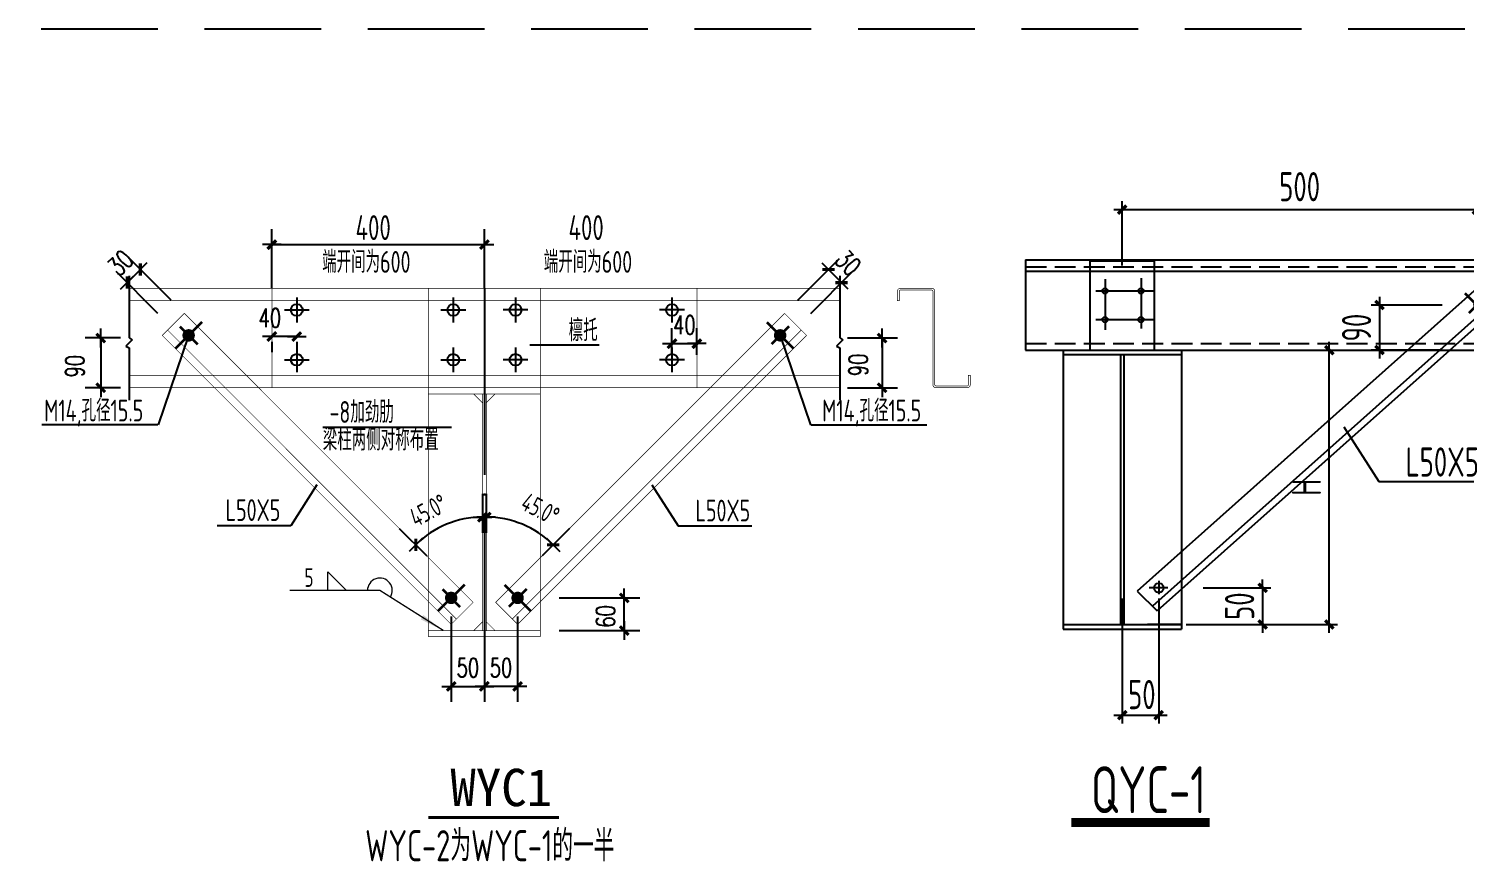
# Model space of a CAD drawing. Header units: millimetres. Extents: x 6950065 to 7140129, y 16284814 to 19754034.
# Drawn here: x 7016011 to 7039092, y 17765689 to 17779064 of the extents above; entities that cross this region are included whole.
import ezdxf
from ezdxf.enums import TextEntityAlignment as Align

# ---------------------------------------------------------------- set-up
doc = ezdxf.new("R2010")
doc.units = ezdxf.units.MM
doc.header["$LTSCALE"] = 1500
doc.header["$MEASUREMENT"] = 0
for name, pattern in [('3', [38, 30, -3, 2, -3]), ('DASH', [0.35, 0.25, -0.1]), ('DOTE', [2.42, 2, -0.2, 0.02, -0.2])]:
    doc.linetypes.add(name, pattern=pattern)
doc.layers.get('Defpoints').update_dxf_attribs({"color": 1})
for name, color, linetype, lineweight in [('10', 7, 'Continuous', 35), ('14', 2, 'Continuous', 35), ('焊缝标注', 9, 'Continuous', 18), ('螺栓孔标注', 9, 'Continuous', 18)]:
    doc.layers.add(name, color=color, linetype=linetype, lineweight=lineweight)
for name, color, linetype in [('18', 2, 'Continuous'), ('35', 253, 'Continuous'), ('AXIS_TEXT', 7, 'Continuous'), ('dim', 7, 'Continuous'), ('DOTE', 250, 'DOTE'), ('HYTK-GK', 7, 'Continuous'), ('PUB_DIM', 161, 'Continuous'), ('PUB_TEXT', 7, 'Continuous'), ('TEXT', 7, 'Continuous'), ('图层1', 8, 'Continuous'), ('综合布线', 6, 'Continuous')]:
    doc.layers.add(name, color=color, linetype=linetype)
doc.styles.add('-宋体', font='', dxfattribs={"width": 0.8})
doc.styles.add('DIM_FONT', font='SIMPLEX', dxfattribs={"width": 0.7, "bigfont": 'GBCBIG'})
doc.styles.add('TSSD_Dimension', font='Tssdeng.shx', dxfattribs={"width": 0.7, "bigfont": 'hztxt.shx'})
doc.styles.add('TSSD_REIN', font='tssdeng.shx', dxfattribs={"width": 0.7, "bigfont": 'tssdchn.shx'})
doc.styles.get('-宋体').set_extended_font_data('SimSun')
doc.dimstyles.new('dimn', dxfattribs={"dimtxt": 300, "dimasz": 1, "dimexe": 250, "dimexo": 300, "dimgap": 150, "dimtad": 1, "dimdec": 0, "dimzin": 0, "dimdsep": 46, "dimtxsty": 'DIM_FONT', "dimblk": '_DIMX', "dimcen": 0, "dimdle": 100, "dimclrt": 7, "dimadec": 1, "dimazin": 0, "dimtfac": 1, "dimtdec": 0, "dimtix": 1, "dimtmove": 2, "dimatfit": 3, "dimldrblk": 'ARCHTICK', "dimfxl": 0, "dimtolj": 1, "dimtzin": 0, "dimarcsym": 0})
doc.dimstyles.new('TSSD_200_200', dxfattribs={"dimtxt": 700, "dimasz": 200, "dimexe": 200, "dimexo": 500, "dimgap": 200, "dimtad": 1, "dimdec": 0, "dimzin": 0, "dimdsep": 46, "dimtxsty": 'TSSD_Dimension', "dimblk": 'ARCHTICK', "dimblk1": 'ARCHTICK', "dimblk2": 'ARCHTICK', "dimcen": 0, "dimdle": 200, "dimclrt": 7, "dimadec": 0, "dimazin": 0, "dimtfac": 1, "dimtdec": 0, "dimtix": 1, "dimtmove": 2, "dimatfit": 3, "dimfxl": 0, "dimtolj": 1, "dimtzin": 0, "dimarcsym": 0})

# ---------------------------------------------------------------- blocks, each defined once
blk = doc.blocks.new('_DIMX')
blk.add_line((-150, 0), (150, 0))
at = {"const_width": 50}
blk.add_lwpolyline([(-70, -70), (70, 70)], dxfattribs=at)
blk = doc.blocks.new('*D925')
at = {"layer": 'Defpoints', "color": 0}
for p in [(7023302, 17771890, 1600), (7021753, 17771249, 1600), (7022909, 17771166), (7023302, 17769700, 1600)]:
    blk.add_point(p, dxfattribs=at)
at = {"layer": 'PUB_DIM', "color": 0, "lineweight": -2}
for p, q in [((7023302, 17771590), (7023302, 17770968)), ((7021965, 17771036), (7022406, 17770596))]:
    blk.add_line(p, q, dxfattribs=at)
blk.add_arc((7023302, 17769700), 1518, 90.0377, 134.9622, dxfattribs=at)
for p, rotation in [((7023302, 17771218), 0.01887091998220607), ((7022229, 17770773), 224.9810914156862)]:
    blk.add_blockref('_DIMX', p, dxfattribs=dict(at, rotation=rotation))
at = {"layer": 'PUB_DIM', "color": 7, "insert": (7022432, 17771327), "char_height": 300, "attachment_point": 5, "rotation": 28.1325, "style": 'TSSD_REIN'}
blk.add_mtext('\\A1;45.0°', dxfattribs=at)
blk = doc.blocks.new('_ArchTick')
at = {"color": 0, "linetype": 'ByBlock', "const_width": 0.4}
blk.add_lwpolyline([(-0.5, -0.5), (0.5, 0.5)], dxfattribs=at)
blk = doc.blocks.new('*D926')
at = {"layer": 'Defpoints', "color": 0}
for p in [(7023362, 17771890, 1600), (7024911, 17771249, 1600), (7023755, 17771166), (7023362, 17769700, 1600)]:
    blk.add_point(p, dxfattribs=at)
at = {"layer": 'PUB_DIM', "color": 0, "lineweight": -2}
for p, q in [((7023362, 17771590), (7023362, 17770968)), ((7024699, 17771036), (7024259, 17770596))]:
    blk.add_line(p, q, dxfattribs=at)
blk.add_arc((7023362, 17769700), 1518, 45.0378, 89.9623, dxfattribs=at)
for p, rotation in [((7023362, 17771218), 179.9811290800665), ((7024436, 17770773), 315.0189085842308)]:
    blk.add_blockref('_DIMX', p, dxfattribs=dict(at, rotation=rotation))
at = {"layer": 'PUB_DIM', "color": 7, "insert": (7024232, 17771349), "char_height": 300, "attachment_point": 5, "rotation": 332.1926, "style": 'TSSD_REIN'}
blk.add_mtext('\\A1;45.0°', dxfattribs=at)
blk = doc.blocks.new('*D928')
at = {"layer": 'Defpoints', "color": 0}
for p in [(7023332, 17775596), (7019918, 17774596, 1600), (7023332, 17774596)]:
    blk.add_point(p, dxfattribs=at)
at = {"layer": 'PUB_DIM', "color": 0, "lineweight": -2}
for p, q in [((7019918, 17774896), (7019918, 17775846)), ((7023332, 17774896), (7023332, 17775846)), ((7019919, 17775596), (7023331, 17775596))]:
    blk.add_line(p, q, dxfattribs=at)
at = {"layer": 'PUB_DIM', "color": 0, "lineweight": -2, "rotation": 180}
blk.add_blockref('_DIMX', (7019918, 17775596), dxfattribs=at)
at = {"layer": 'PUB_DIM', "color": 0, "lineweight": -2}
blk.add_blockref('_DIMX', (7023332, 17775596), dxfattribs=at)
blk = doc.blocks.new('*D929')
at = {"layer": 'Defpoints', "color": 0}
for p in [(7017805, 17775197), (7018510, 17774492), (7018298, 17774280)]:
    blk.add_point(p, dxfattribs=at)
at = {"layer": 'PUB_DIM', "color": 0, "lineweight": -2}
for p, q in [((7017592, 17774985), (7017805, 17775197)), ((7018298, 17774704), (7017628, 17775374)), ((7017805, 17775198), (7017806, 17775199)), ((7018086, 17774492), (7017416, 17775162)), ((7017592, 17774984), (7017591, 17774984))]:
    blk.add_line(p, q, dxfattribs=at)
for p, rotation in [((7017805, 17775197), 225), ((7017592, 17774985), 45)]:
    blk.add_blockref('_DIMX', p, dxfattribs=dict(at, rotation=rotation))
at = {"layer": 'PUB_DIM', "color": 7, "insert": (7017486, 17775303), "char_height": 300, "attachment_point": 5, "rotation": 45, "style": 'DIM_FONT'}
blk.add_mtext('\\A1;30', dxfattribs=at)
blk = doc.blocks.new('*D930')
at = {"layer": 'Defpoints', "color": 0}
for p in [(7017785, 17774096), (7017168, 17773296), (7017785, 17773296)]:
    blk.add_point(p, dxfattribs=at)
at = {"layer": 'PUB_DIM', "color": 0, "lineweight": -2}
for p, q in [((7017485, 17774096), (7016918, 17774096)), ((7017168, 17774095), (7017168, 17773297)), ((7017485, 17773296), (7016918, 17773296))]:
    blk.add_line(p, q, dxfattribs=at)
for p, rotation in [((7017168, 17774096), 90), ((7017168, 17773296), 270)]:
    blk.add_blockref('_DIMX', p, dxfattribs=dict(at, rotation=rotation))
at = {"layer": 'PUB_DIM', "color": 7, "insert": (7016752, 17773643), "char_height": 300, "attachment_point": 5, "rotation": 90, "style": 'DIM_FONT'}
blk.add_mtext('\\A1;90', dxfattribs=at)
blk = doc.blocks.new('*D931')
at = {"layer": 'Defpoints', "color": 0}
for p in [(7019918, 17774336), (7020318, 17774336), (7019918, 17774119)]:
    blk.add_point(p, dxfattribs=at)
at = {"layer": 'PUB_DIM', "color": 0, "lineweight": -2}
for p, q in [((7019918, 17774036), (7019918, 17773869)), ((7020317, 17774119), (7019919, 17774119)), ((7020318, 17774036), (7020318, 17773869))]:
    blk.add_line(p, q, dxfattribs=at)
at = {"layer": 'PUB_DIM', "color": 0, "lineweight": -2, "rotation": 180}
blk.add_blockref('_DIMX', (7019918, 17774119), dxfattribs=at)
at = {"layer": 'PUB_DIM', "color": 0, "lineweight": -2}
blk.add_blockref('_DIMX', (7020318, 17774119), dxfattribs=at)
at = {"layer": 'PUB_DIM', "color": 7, "insert": (7019885, 17774419), "char_height": 300, "attachment_point": 5, "style": 'DIM_FONT'}
blk.add_mtext('\\A1;40', dxfattribs=at)
blk = doc.blocks.new('*D932')
at = {"layer": 'Defpoints', "color": 0}
for p in [(7022799, 17769920), (7023332, 17769920), (7023332, 17768499)]:
    blk.add_point(p, dxfattribs=at)
at = {"layer": 'PUB_DIM', "color": 0, "lineweight": -2}
for p, q in [((7022799, 17769620), (7022799, 17768249)), ((7023332, 17769620), (7023332, 17768249)), ((7022798, 17768499), (7022797, 17768499)), ((7022799, 17768499), (7023332, 17768499)), ((7023333, 17768499), (7023334, 17768499))]:
    blk.add_line(p, q, dxfattribs=at)
blk.add_blockref('_DIMX', (7022799, 17768499), dxfattribs=at)
at = {"layer": 'PUB_DIM', "color": 0, "lineweight": -2, "rotation": 180}
blk.add_blockref('_DIMX', (7023332, 17768499), dxfattribs=at)
at = {"layer": 'PUB_DIM', "color": 7, "insert": (7023066, 17768799), "char_height": 300, "attachment_point": 5, "style": 'DIM_FONT'}
blk.add_mtext('\\A1;50', dxfattribs=at)
blk = doc.blocks.new('*D933')
at = {"layer": 'Defpoints', "color": 0}
for p in [(7023332, 17769920), (7023866, 17769920), (7023332, 17768499)]:
    blk.add_point(p, dxfattribs=at)
at = {"layer": 'PUB_DIM', "color": 0, "lineweight": -2}
for p, q in [((7023332, 17769620), (7023332, 17768249)), ((7023866, 17769620), (7023866, 17768249)), ((7023331, 17768499), (7023330, 17768499)), ((7023866, 17768499), (7023332, 17768499)), ((7023867, 17768499), (7023868, 17768499))]:
    blk.add_line(p, q, dxfattribs=at)
blk.add_blockref('_DIMX', (7023332, 17768499), dxfattribs=at)
at = {"layer": 'PUB_DIM', "color": 0, "lineweight": -2, "rotation": 180}
blk.add_blockref('_DIMX', (7023866, 17768499), dxfattribs=at)
at = {"layer": 'PUB_DIM', "color": 7, "insert": (7023599, 17768799), "char_height": 300, "attachment_point": 5, "style": 'DIM_FONT'}
blk.add_mtext('\\A1;50', dxfattribs=at)
blk = doc.blocks.new('*D934')
at = {"layer": 'Defpoints', "color": 0}
for p in [(7028860, 17775197), (7028155, 17774492), (7028367, 17774280)]:
    blk.add_point(p, dxfattribs=at)
at = {"layer": 'PUB_DIM', "color": 0, "lineweight": -2}
for p, q in [((7028367, 17774704), (7029037, 17775374)), ((7028859, 17775198), (7028859, 17775199)), ((7029072, 17774985), (7028860, 17775197)), ((7028579, 17774492), (7029249, 17775162)), ((7029073, 17774984), (7029074, 17774984))]:
    blk.add_line(p, q, dxfattribs=at)
for p, rotation in [((7028860, 17775197), 315.0000000002515), ((7029072, 17774985), 135.0000000002516)]:
    blk.add_blockref('_DIMX', p, dxfattribs=dict(at, rotation=rotation))
at = {"layer": 'PUB_DIM', "color": 7, "insert": (7029178, 17775303), "char_height": 300, "attachment_point": 5, "rotation": 315, "style": 'DIM_FONT'}
blk.add_mtext('\\A1;30', dxfattribs=at)
blk = doc.blocks.new('*D935')
at = {"layer": 'Defpoints', "color": 0}
for p in [(7028866, 17774096), (7028866, 17773296), (7029722, 17773296)]:
    blk.add_point(p, dxfattribs=at)
at = {"layer": 'PUB_DIM', "color": 0, "lineweight": -2}
for p, q in [((7029166, 17774096), (7029972, 17774096)), ((7029722, 17774095), (7029722, 17773297)), ((7029166, 17773296), (7029972, 17773296))]:
    blk.add_line(p, q, dxfattribs=at)
for p, rotation in [((7029722, 17774096), 90), ((7029722, 17773296), 270)]:
    blk.add_blockref('_DIMX', p, dxfattribs=dict(at, rotation=rotation))
at = {"layer": 'PUB_DIM', "color": 7, "insert": (7029340, 17773664), "char_height": 300, "attachment_point": 5, "rotation": 90, "style": 'DIM_FONT'}
blk.add_mtext('\\A1;90', dxfattribs=at)
blk = doc.blocks.new('_ARROW')
blk.add_solid([(0, 0), (-1, 0.1), (-1, -0.1)])
blk = doc.blocks.new('*D937')
at = {"layer": 'Defpoints', "color": 0}
for p in [(7026746, 17774005), (7026346, 17773524), (7026746, 17773524)]:
    blk.add_point(p, dxfattribs=at)
at = {"layer": 'PUB_DIM', "color": 0, "lineweight": -2}
for p, q in [((7026346, 17773824), (7026346, 17774255)), ((7026746, 17773824), (7026746, 17774255)), ((7026345, 17774005), (7026344, 17774005)), ((7026346, 17774005), (7026746, 17774005)), ((7026747, 17774005), (7026748, 17774005))]:
    blk.add_line(p, q, dxfattribs=at)
blk.add_blockref('_DIMX', (7026346, 17774005), dxfattribs=at)
at = {"layer": 'PUB_DIM', "color": 0, "lineweight": -2, "rotation": 180}
blk.add_blockref('_DIMX', (7026746, 17774005), dxfattribs=at)
at = {"layer": 'PUB_DIM', "color": 7, "insert": (7026546, 17774305), "char_height": 300, "attachment_point": 5, "style": 'DIM_FONT'}
blk.add_mtext('\\A1;40', dxfattribs=at)
blk = doc.blocks.new('*D899')
at = {"layer": 'Defpoints', "color": 0}
for p in [(8057203, 20783469), (8057858, 20783469), (8057858, 20780996)]:
    blk.add_point(p, dxfattribs=at)
at = {"layer": 'dim', "color": 0, "lineweight": -2}
for p, q in [((8057203, 20783094), (8057203, 20780846)), ((8057858, 20783094), (8057858, 20780846)), ((8057053, 20780996), (8058008, 20780996))]:
    blk.add_line(p, q, dxfattribs=at)
at = {"layer": 'dim', "color": 0, "lineweight": -2, "xscale": 150, "yscale": 150, "zscale": 150, "rotation": 180}
blk.add_blockref('_ArchTick', (8057203, 20780996), dxfattribs=at)
at = {"layer": 'dim', "color": 0, "lineweight": -2, "xscale": 150, "yscale": 150, "zscale": 150}
blk.add_blockref('_ArchTick', (8057858, 20780996), dxfattribs=at)
at = {"layer": 'dim', "color": 7, "insert": (8057554, 20781366), "char_height": 525, "attachment_point": 5, "style": 'TSSD_Dimension'}
blk.add_mtext('\\A1;50', dxfattribs=at)
blk = doc.blocks.new('*D900')
at = {"layer": 'Defpoints', "color": 0}
for p in [(8058280, 20783285), (8058280, 20782626), (8059726, 20782626)]:
    blk.add_point(p, dxfattribs=at)
at = {"layer": 'dim', "color": 0, "lineweight": -2}
for p, q in [((8058655, 20783285), (8059876, 20783285)), ((8059726, 20783285), (8059726, 20783435)), ((8059726, 20783285), (8059726, 20782626)), ((8058655, 20782626), (8059876, 20782626)), ((8059726, 20782626), (8059726, 20782476))]:
    blk.add_line(p, q, dxfattribs=at)
at = {"layer": 'dim', "color": 0, "lineweight": -2, "xscale": 150, "yscale": 150, "zscale": 150}
for p, rotation in [((8059726, 20783285), 270), ((8059726, 20782626), 90)]:
    blk.add_blockref('_ArchTick', p, dxfattribs=dict(at, rotation=rotation))
at = {"layer": 'dim', "color": 7, "insert": (8059313, 20782956), "char_height": 525, "attachment_point": 5, "rotation": 90, "style": 'TSSD_Dimension'}
blk.add_mtext('\\A1;50', dxfattribs=at)
blk = doc.blocks.new('*D903')
at = {"layer": 'Defpoints', "color": 0}
for p in [(8063581, 20790087), (8057202, 20788706), (8063581, 20788706)]:
    blk.add_point(p, dxfattribs=at)
at = {"layer": 'dim', "color": 0, "lineweight": -2}
for p, q in [((8057202, 20789081), (8057202, 20790237)), ((8063581, 20789081), (8063581, 20790237)), ((8057052, 20790087), (8063731, 20790087))]:
    blk.add_line(p, q, dxfattribs=at)
at = {"layer": 'dim', "color": 0, "lineweight": -2, "xscale": 150, "yscale": 150, "zscale": 150, "rotation": 180}
blk.add_blockref('_ArchTick', (8057202, 20790087), dxfattribs=at)
at = {"layer": 'dim', "color": 0, "lineweight": -2, "xscale": 150, "yscale": 150, "zscale": 150}
blk.add_blockref('_ArchTick', (8063581, 20790087), dxfattribs=at)
at = {"layer": 'dim', "color": 7, "insert": (8060392, 20790500), "char_height": 525, "attachment_point": 5, "style": 'TSSD_Dimension'}
blk.add_mtext('\\A1;500', dxfattribs=at)
blk = doc.blocks.new('*D904')
at = {"layer": 'Defpoints', "color": 0}
for p in [(8064995, 20789355), (8063760, 20788550), (8063975, 20788336)]:
    blk.add_point(p, dxfattribs=at)
at = {"layer": 'dim', "color": 0, "lineweight": -2}
for p, q in [((8064025, 20788816), (8064886, 20789676)), ((8064240, 20788601), (8065101, 20789461)), ((8064780, 20789570), (8064674, 20789676)), ((8064780, 20789570), (8064995, 20789355)), ((8064995, 20789355), (8065101, 20789249))]:
    blk.add_line(p, q, dxfattribs=at)
at = {"layer": 'dim', "color": 0, "lineweight": -2, "xscale": 150, "yscale": 150, "zscale": 150}
for p, rotation in [((8064780, 20789570), 314.9999999997518), ((8064995, 20789355), 134.9999999997518)]:
    blk.add_blockref('_ArchTick', p, dxfattribs=dict(at, rotation=rotation))
at = {"layer": 'dim', "color": 7, "insert": (8065179, 20789754), "char_height": 525, "attachment_point": 5, "rotation": 315, "style": 'TSSD_Dimension'}
blk.add_mtext('\\A1;30', dxfattribs=at)
blk = doc.blocks.new('*D905')
at = {"layer": 'Defpoints', "color": 0}
for p in [(8063328, 20788371), (8061829, 20787561), (8063328, 20787561)]:
    blk.add_point(p, dxfattribs=at)
at = {"layer": 'dim', "color": 0, "lineweight": -2}
for p, q in [((8061829, 20788521), (8061829, 20787411)), ((8062953, 20788371), (8061679, 20788371)), ((8062953, 20787561), (8061679, 20787561))]:
    blk.add_line(p, q, dxfattribs=at)
at = {"layer": 'dim', "color": 0, "lineweight": -2, "xscale": 150, "yscale": 150, "zscale": 150}
for p, rotation in [((8061829, 20788371), 90), ((8061829, 20787561), 270)]:
    blk.add_blockref('_ArchTick', p, dxfattribs=dict(at, rotation=rotation))
at = {"layer": 'dim', "color": 7, "insert": (8061416, 20787966), "char_height": 525, "attachment_point": 5, "rotation": 90, "style": 'TSSD_Dimension'}
blk.add_mtext('\\A1;90', dxfattribs=at)
blk = doc.blocks.new('*D906')
at = {"layer": 'Defpoints', "color": 0}
for p in [(8057979, 20787561), (8060926, 20787561), (8057979, 20782626)]:
    blk.add_point(p, dxfattribs=at)
at = {"layer": 'dim', "color": 0, "lineweight": -2}
for p, q in [((8060926, 20782476), (8060926, 20787711)), ((8058354, 20787561), (8061076, 20787561)), ((8058354, 20782626), (8061076, 20782626))]:
    blk.add_line(p, q, dxfattribs=at)
at = {"layer": 'dim', "color": 0, "lineweight": -2, "xscale": 150, "yscale": 150, "zscale": 150}
for p, rotation in [((8060926, 20787561), 90), ((8060926, 20782626), 270)]:
    blk.add_blockref('_ArchTick', p, dxfattribs=dict(at, rotation=rotation))
at = {"layer": 'dim', "color": 7, "insert": (8060513, 20785093), "char_height": 525, "attachment_point": 5, "rotation": 90, "style": 'TSSD_Dimension'}
blk.add_mtext('\\A1;H', dxfattribs=at)
blk = doc.blocks.new('453254332432')
for p, q in [((8055462.87, 20789181.98), (8055462.87, 20787560.75)), ((8056137.93, 20787479.68), (8056137.93, 20782626.12)), ((8058265.8, 20787479.68), (8058265.8, 20782626.12)), ((8058021.49, 20783285.21, -13375.18), (8057684.76, 20783285.21, -13375.18)), ((8057857.88, 20783412.75, -13375.18), (8057857.88, 20783169.64, -13375.18)), ((8057472.59, 20783227.9), (8057830.84, 20782869.65))]:
    blk.add_line(p, q)
blk.add_circle((8057859.49, 20783285.21, -13375.18), 86.49)
at = {"layer": '10', "color": 253}
for p, q in [((8063366.21, 20788586.31), (8063796.1, 20788156.42)), ((8063724.45, 20788514.67), (8063437.86, 20788228.08))]:
    blk.add_line(p, q, dxfattribs=at)
at = {"layer": '10'}
blk.add_line((8063631.81, 20788371.37), (8063631.81, 20788371.37), dxfattribs=at)
for start, end in [(0, 180), (180, 0)]:
    blk.add_arc((8063581.15, 20788371.37), 50.66, start, end, dxfattribs=at)
at = {"layer": '14'}
for p, q in [((8065175.98, 20789181.98), (8065175.98, 20787560.75)), ((8065783.94, 20789181.98), (8065175.98, 20789181.98)), ((8065297.57, 20787682.34), (8065297.57, 20789060.39)), ((8065297.57, 20789060.39), (8065662.35, 20789060.39)), ((8065662.35, 20789060.39), (8065662.35, 20788979.33)), ((8065662.35, 20788979.33), (8065783.94, 20788979.33)), ((8065783.94, 20788979.33), (8065783.94, 20789181.98)), ((8065662.35, 20787682.34), (8065297.57, 20787682.34)), ((8065783.94, 20787763.4), (8065662.35, 20787763.4)), ((8065662.35, 20787763.4), (8065662.35, 20787682.34)), ((8065783.94, 20787560.75), (8065783.94, 20787763.4)), ((8065175.98, 20787560.75), (8065783.94, 20787560.75)), ((8065175.98, 20787560.75), (8065175.98, 20787560.75))]:
    blk.add_line(p, q, dxfattribs=at)
at = {"layer": '18'}
for p, q in [((8064594.42, 20789384.64), (8064594.42, 20788371.37)), ((8055462.87, 20789181.98), (8064594.42, 20789181.98)), ((8055462.87, 20788979.33), (8064594.42, 20788979.33)), ((8063695.79, 20788772.62), (8057472.59, 20783227.9)), ((8064054.04, 20788414.36), (8063695.79, 20788772.62)), ((8063968.06, 20788500.35), (8057744.86, 20782955.63)), ((8064054.04, 20788414.36), (8057830.84, 20782869.65)), ((8064645.09, 20788340.96), (8064543.76, 20788239.63)), ((8064543.76, 20788239.63), (8064594.42, 20788209.26)), ((8064594.42, 20788371.37), (8064645.09, 20788340.96)), ((8064594.42, 20788209.26), (8064594.42, 20787358.09)), ((8055462.87, 20787560.75), (8062483.94, 20787560.75)), ((8056137.93, 20787560.75), (8056137.93, 20787479.68)), ((8056137.93, 20787560.75), (8058265.8, 20787560.75)), ((8056137.93, 20787479.68), (8058265.8, 20787479.68)), ((8057171.47, 20787479.68), (8057171.47, 20782626.12)), ((8057232.26, 20787479.68), (8057232.26, 20782626.12)), ((8058265.8, 20787560.75), (8058265.8, 20787479.68)), ((8063200.43, 20787560.75), (8064594.42, 20787560.75)), ((8056137.93, 20782626.12), (8056137.93, 20782545.06)), ((8056137.93, 20782626.12), (8056745.89, 20782626.12)), ((8056137.93, 20782626.12), (8058265.8, 20782626.12)), ((8056137.93, 20782545.06), (8058265.8, 20782545.06)), ((8057171.47, 20782626.12), (8057232.26, 20782626.12)), ((8058265.8, 20782626.12), (8057657.84, 20782626.12)), ((8058265.8, 20782626.12), (8058265.8, 20782545.06))]:
    blk.add_line(p, q, dxfattribs=at)
at = {"layer": '18', "color": 2, "linetype": 'DASH'}
for p, q in [((8055462.87, 20789060.39), (8064594.42, 20789060.39)), ((8055462.87, 20787682.34), (8064594.42, 20787682.34))]:
    blk.add_line(p, q, dxfattribs=at)
at = {"layer": '18', "color": 2, "linetype": '3'}
blk.add_line((8062483.94, 20787560.75), (8063200.43, 20787560.75), dxfattribs=at)
at = {"layer": '35', "color": 3, "const_width": 160.43}
blk.add_lwpolyline([(8056285.63, 20779064.25), (8058772.39, 20779064.25)], dxfattribs=at)
at = {"layer": 'Defpoints', "color": 0, "linetype": 'ByBlock'}
for p in [(8064054.04, 20788414.36), (8058265.8, 20787479.68), (8057830.84, 20782869.65), (8058265.8, 20782626.12)]:
    blk.add_point(p, dxfattribs=at)
at = {"layer": 'DOTE'}
for p, q in [((8056891.66, 20788838.85), (8056891.66, 20787927.18)), ((8057540.15, 20788855.04), (8057540.15, 20787948.76)), ((8056729.37, 20788624.99), (8057760.25, 20788624.99)), ((8056729.37, 20788108.53), (8057760.25, 20788108.53))]:
    blk.add_line(p, q, dxfattribs=at)
at = {"layer": 'PUB_DIM'}
for p, q in [((8061188.05, 20786182.56, -13375.18), (8061817.58, 20785197.82, -13375.18)), ((8061817.58, 20785197.82, -13375.18), (8063690.8, 20785197.82, -13375.18))]:
    blk.add_line(p, q, dxfattribs=at)
at = {"layer": '图层1'}
for p, q in [((8056621.19, 20789159.16), (8056621.19, 20787560.75)), ((8057782.54, 20789159.16), (8056621.19, 20789159.16)), ((8057782.54, 20787560.75), (8057782.54, 20789159.16)), ((8056621.19, 20787560.75), (8057782.54, 20787560.75))]:
    blk.add_line(p, q, dxfattribs=at)
for centre in [(8056891.66, 20788624.99), (8057540.15, 20788624.99), (8056891.66, 20788108.53), (8057540.15, 20788108.53)]:
    blk.add_circle(centre, 48.64, dxfattribs=at)
at = {"layer": '螺栓孔标注', "color": 4}
for p, q in [((8063581.15, 20788371.37), (8064505.82, 20786424)), ((8063591.28, 20788371.37), (8063591.28, 20788371.37)), ((8064505.82, 20786424), (8066960.22, 20786424))]:
    blk.add_line(p, q, dxfattribs=at)
for start, end in [(0, 180), (180, 0)]:
    blk.add_arc((8063581.15, 20788371.37), 10.13, start, end, dxfattribs=at)
at = {"layer": '35', "color": 3, "style": 'TSSD_REIN', "width": 0.7}
blk.add_text('QYC-1', height=844.393, dxfattribs=at).set_placement((8056636.78, 20779233.13))
at = {"layer": 'TEXT', "style": 'TSSD_REIN', "width": 0.7}
for s, p in [('孔d=15.5', (8064935.91, 20786521.84)), ('M14', (8065344.43, 20785823.54))]:
    blk.add_text(s, height=525, dxfattribs=at).set_placement(p, align=Align.BOTTOM_LEFT)
blk.add_text('L50X5', height=525, dxfattribs=at).set_placement((8062298.54, 20785286.4))
at = {"layer": 'dim'}
dim = blk.add_linear_dim(base=(8063581.15, 20790087.46, 8916.79), p1=(8057201.87, 20788705.75, 8916.79), p2=(8063581.15, 20788705.75, 8916.79), text='500', dimstyle='TSSD_200_200', override={"dimscale": 0.75, "dimlfac": 1.333333}, dxfattribs=at)
dim.commit()
dim.dimension.update_dxf_attribs({"geometry": '*D903', "text_midpoint": (8060391.51, 20790499.96, 8916.79)})
for p1, p2, distance, text, picture, middle in [((8063760.28, 20788550.49, 8916.79), (8063975.23, 20788335.55, 8916.79), 1442.03, '30', '*D904', (8065179.11, 20789754.37, 8916.79)), ((8058279.76, 20783285.2, -13375.18), (8058279.76, 20782626.13, -13375.18), 1446.07, '50', '*D900', (8059313.33, 20782955.66, -13375.18))]:
    dim = blk.add_aligned_dim(p1=p1, p2=p2, distance=distance, text=text, dimstyle='TSSD_200_200', override={"dimscale": 0.75, "dimlfac": 1.333333}, dxfattribs=at)
    dim.commit()
    dim.dimension.update_dxf_attribs({"geometry": picture, "text_midpoint": middle})
for base, p1, p2, text, picture, middle in [((8061828.62, 20787560.75, 8916.79), (8063327.83, 20788371.37, 8916.79), (8063327.83, 20787560.75, 8916.79), '90', '*D905', (8061416.12, 20787966.06, 8916.79)), ((8060925.83, 20787560.75, 8916.79), (8057979, 20782626.12, 8916.79), (8057979, 20787560.75, 8916.79), 'H', '*D906', (8060513.33, 20785093.44, 8916.79))]:
    dim = blk.add_linear_dim(base=base, p1=p1, p2=p2, angle=90, text=text, dimstyle='TSSD_200_200', override={"dimscale": 0.75, "dimlfac": 1.333333}, dxfattribs=at)
    dim.commit()
    dim.dimension.update_dxf_attribs({"geometry": picture, "text_midpoint": middle})
dim = blk.add_linear_dim(base=(8057857.87, 20780996.06, -13375.18), p1=(8057202.89, 20783469.38, -13375.18), p2=(8057857.87, 20783469.38, -13375.18), angle=0, text='50', dimstyle='TSSD_200_200', override={"dimscale": 0.75, "dimlfac": 1.333333}, dxfattribs=at)
dim.commit()
dim.dimension.update_dxf_attribs({"geometry": '*D899', "text_midpoint": (8057554.47, 20781366.14, -13375.18), "dimtype": 129})

msp = doc.modelspace()

# ---------------------------------------------------------------- linework, layer by layer
for p, q in [((7020318.4, 17774746), (7020318.4, 17774346)), ((7022832.3, 17774746, 1600), (7022832.3, 17774346, 1600)), ((7023832.3, 17774746, 1600), (7023832.3, 17774346, 1600)), ((7026346.3, 17774746), (7026346.3, 17774346)), ((7020118.4, 17774546), (7020518.4, 17774546)), ((7022632.3, 17774546, 1600), (7023032.3, 17774546, 1600)), ((7024032.3, 17774546, 1600), (7023632.3, 17774546, 1600)), ((7026546.3, 17774546), (7026146.3, 17774546)), ((7018578.6, 17774133.6, 1600), (7018092.9, 17772702, 1600)), ((7028086, 17774133.6, 1600), (7028571.7, 17772702, 1600)), ((7020318.4, 17773946), (7020318.4, 17773546)), ((7022832.3, 17773946, 1600), (7022832.3, 17773546, 1600)), ((7023832.3, 17773946, 1600), (7023832.3, 17773546, 1600)), ((7024061, 17773983.9), (7025178.1, 17773983.9)), ((7026346.3, 17773946), (7026346.3, 17773546)), ((7020118.4, 17773746), (7020518.4, 17773746)), ((7022632.3, 17773746, 1600), (7023032.3, 17773746, 1600)), ((7024032.3, 17773746, 1600), (7023632.3, 17773746, 1600)), ((7026546.3, 17773746), (7026146.3, 17773746)), ((7018085.7, 17772702, 1600), (7016222.3, 17772702, 1600)), ((7028579, 17772702, 1600), (7030442.3, 17772702, 1600)), ((7020642.3, 17771736.1, -8966.1), (7020220.2, 17771076, -8966.1)), ((7026022.4, 17771736.1, -8966.1), (7026444.4, 17771076, -8966.1)), ((7020220.2, 17771076, -8966.1), (7019037.4, 17771076, -8966.1)), ((7026444.4, 17771076, -8966.1), (7027627.2, 17771076, -8966.1))]:
    msp.add_line(p, q)
at = {"color": 0}
msp.add_line((7020734.4, 17772664.3), (7022804.1, 17772664.3), dxfattribs=at)
for centre in [(7020318.4, 17774546), (7022832.3, 17774546, 1600), (7023832.3, 17774546, 1600), (7026346.3, 17774546), (7020318.4, 17773746), (7022832.3, 17773746, 1600), (7023832.3, 17773746, 1600), (7026346.3, 17773746)]:
    msp.add_circle(centre, 94.3)
at = {"layer": '10'}
for p, q in [((7018792.7, 17774350.5, 1600), (7018368.5, 17773926.2, 1600)), ((7018439.2, 17774279.8, 1600), (7018722, 17773997, 1600)), ((7027871.9, 17774350.5, 1600), (7028296.2, 17773926.2, 1600)), ((7028225.4, 17774279.8, 1600), (7027942.6, 17773997, 1600)), ((7023010.9, 17770132.3, 1600), (7022586.6, 17769708.1, 1600)), ((7023653.7, 17770132.3, 1600), (7024078, 17769708.1, 1600)), ((7022657.3, 17770061.6, 1600), (7022940.2, 17769778.8, 1600)), ((7024007.3, 17770061.6, 1600), (7023724.4, 17769778.8, 1600))]:
    msp.add_line(p, q, dxfattribs=at)
at = {"layer": '10', "const_width": 100, "elevation": 1600}
for points in [[(7018530.6, 17774138.4, -1), (7018630.6, 17774138.4, -1), (7018530.6, 17774138.4, -1)], [(7028134, 17774138.4, 1), (7028034, 17774138.4, 1), (7028134, 17774138.4, 1)], [(7022748.8, 17769920.2, -1), (7022848.8, 17769920.2, -1), (7022748.8, 17769920.2, -1)], [(7023915.9, 17769920.2, 1), (7023815.9, 17769920.2, 1), (7023915.9, 17769920.2, 1)]]:
    msp.add_lwpolyline(points, format="xyb", close=True, dxfattribs=at)
at = {"layer": '18'}
for p, q in [((7017623, 17775096, 1600), (7017623, 17774096, 1600)), ((7029041.6, 17775096, 1600), (7029041.6, 17774096, 1600)), ((7017673, 17774066, 1600), (7017573, 17773966, 1600)), ((7017623, 17774096, 1600), (7017673, 17774066, 1600)), ((7029091.6, 17774066, 1600), (7028991.6, 17773966, 1600)), ((7029041.6, 17774096, 1600), (7029091.6, 17774066, 1600)), ((7017573, 17773966, 1600), (7017623, 17773936, 1600)), ((7017623, 17773936, 1600), (7017623, 17773096, 1600)), ((7028991.6, 17773966, 1600), (7029041.6, 17773936, 1600)), ((7029041.6, 17773936, 1600), (7029041.6, 17773096, 1600))]:
    msp.add_line(p, q, dxfattribs=at)
at = {"layer": '18', "const_width": 10, "elevation": 1600}
for points in [[(7017623, 17774896), (7029041.6, 17774896)], [(7026746.3, 17773296), (7026746.3, 17774896)], [(7017623, 17774697.3), (7029041.6, 17774697.3)], [(7018156.3, 17774138.4), (7018509.9, 17774491.9)], [(7018509.9, 17774491.9), (7023152.3, 17769849.5)], [(7028154.7, 17774491.9), (7023512.3, 17769849.5)], [(7028508.3, 17774138.4), (7028154.7, 17774491.9)], [(7018156.3, 17774138.4), (7022798.7, 17769496)], [(7018241.2, 17774223.2), (7022883.6, 17769580.8)], [(7028423.4, 17774223.2), (7023781, 17769580.8)], [(7028508.3, 17774138.4), (7023865.9, 17769496)], [(7026110.2, 17773296), (7017623, 17773296)], [(7022432.3, 17773296), (7024232.3, 17773296)], [(7022432.3, 17773296), (7022432.3, 17773196)], [(7022432.3, 17773196), (7024232.3, 17773196)], [(7023302.3, 17773054.7), (7023161, 17773196)], [(7023302.3, 17773196), (7023362.3, 17773196)], [(7023302.3, 17773196), (7023302.3, 17769396)], [(7023362.3, 17773054.7), (7023503.6, 17773196)], [(7023362.3, 17773196), (7023362.3, 17769396)], [(7024232.3, 17773296), (7024232.3, 17773196)], [(7026817.3, 17773296), (7029041.6, 17773296)], [(7023302.3, 17769396), (7023302.3, 17770296)], [(7023362.3, 17769396), (7023362.3, 17770296)], [(7022432.3, 17769862.4), (7022432.3, 17769396)], [(7024232.3, 17769862.4), (7024232.3, 17769396)], [(7022798.7, 17769496), (7023152.3, 17769849.5)], [(7023865.9, 17769496), (7023512.3, 17769849.5)], [(7022432.3, 17769396), (7022432.3, 17769296)], [(7022432.3, 17769396), (7023302.3, 17769396)], [(7022432.3, 17769396), (7024232.3, 17769396)], [(7023302.3, 17769537.2), (7023161, 17769396)], [(7023302.3, 17769396), (7023362.3, 17769396)], [(7023362.3, 17769537.2), (7023503.6, 17769396)], [(7024232.3, 17769396), (7023362.3, 17769396)], [(7024232.3, 17769396), (7024232.3, 17769296)], [(7022432.3, 17769296), (7024232.3, 17769296)]]:
    msp.add_lwpolyline(points, dxfattribs=at)
at = {"layer": '18', "color": 2, "linetype": 'DASH', "const_width": 10, "elevation": 1600}
for points in [[(7019918.4, 17773296), (7019918.4, 17774896)], [(7022432.3, 17773296), (7022432.3, 17774896)], [(7024232.3, 17773296), (7024232.3, 17774896)], [(7017623, 17773494.6), (7029041.6, 17773494.6)]]:
    msp.add_lwpolyline(points, dxfattribs=at)
at = {"layer": '18', "const_width": 10, "elevation": 1600}
msp.add_lwpolyline([(7031138.2, 17773496), (7031138.2, 17773346, -0.4142136), (7031088.2, 17773296), (7030588.2, 17773296, -0.4142136), (7030538.2, 17773346), (7030538.2, 17774846, 0.4142136), (7030518.2, 17774866), (7030018.2, 17774866, 0.4142136), (7029998.2, 17774846), (7029998.2, 17774696), (7029968.2, 17774696), (7029968.2, 17774846, -0.4142136), (7030018.2, 17774896), (7030518.2, 17774896, -0.4142136), (7030568.2, 17774846), (7030568.2, 17773346, 0.4142136), (7030588.2, 17773326), (7031088.2, 17773326, 0.4142136), (7031108.2, 17773346), (7031108.2, 17773496)], format="xyb", close=True, dxfattribs=at)
at = {"layer": '18', "color": 2, "linetype": '3', "const_width": 10, "elevation": 1600}
for points in [[(7022432.3, 17773196), (7022432.3, 17769862.4)], [(7024232.3, 17773196), (7024232.3, 17769862.4)], [(7026110.2, 17773296), (7026817.3, 17773296)]]:
    msp.add_lwpolyline(points, dxfattribs=at)
at = {"layer": 'DOTE'}
msp.add_line((7023332.3, 17774896, 1600), (7023332.3, 17768248.9), dxfattribs=at)
at = {"layer": 'PUB_TEXT', "const_width": 50}
msp.add_lwpolyline([(7022429, 17766392.9), (7024529.6, 17766392.9)], dxfattribs=at)
at = {"layer": '焊缝标注'}
for p in [(7021118.8, 17770038.6, 1600), (7020818.8, 17770038.6, 1600)]:
    msp.add_line(p, (7020818.8, 17770338.6, 1600), dxfattribs=at)
at = {"layer": '焊缝标注', "elevation": 1600}
msp.add_lwpolyline([(7022670.5, 17769396), (7021653.1, 17770038.6), (7020203.8, 17770038.6)], dxfattribs=at)
at = {"layer": '焊缝标注'}
msp.add_arc((7021653.1, 17770038.6, 1600), 200, 327.71869, 180, dxfattribs=at)
at = {"layer": '综合布线', "linetype": 'DASH', "ltscale": 5}
msp.add_line((7003085, 17779064.4), (7076685, 17779064.4), dxfattribs=at)
at = {"layer": '螺栓孔标注', "const_width": 20, "elevation": 1600}
msp.add_lwpolyline([(7018570.6, 17774138.4, -1), (7018590.6, 17774138.4, -1), (7018570.6, 17774138.4, -1)], format="xyb", close=True, dxfattribs=at)

# ---------------------------------------------------------------- block references
at = {"layer": 'HYTK-GK', "xscale": 0.8933333106688224, "yscale": 0.8933333125896752, "zscale": 0.8933333110000001}
msp.add_blockref('453254332432', (-164186.2, -796319.2, 7965.7), dxfattribs=at)
at = {"layer": '焊缝标注', "xscale": 400.0000000005256, "yscale": 400, "zscale": 400.000000000277, "rotation": 327.7186849129844}
msp.add_blockref('_ARROW', (7022670.5, 17769396, 1600), dxfattribs=at)

# ---------------------------------------------------------------- texts
at = {"layer": 'AXIS_TEXT', "style": '-宋体'}
msp.add_text('WYC1', height=600, dxfattribs=at).set_placement((7022786.2, 17766574.8))
at = {"layer": 'PUB_DIM', "color": 7, "style": 'TSSD_REIN', "width": 0.7}
for s, height, p in [('400', 400, (7021261.9, 17775669.5)), ('400', 400, (7024683.5, 17775669.5)), ('端开间为600', 350, (7020725.2, 17775143.6)), ('端开间为600', 350, (7024286.3, 17775143.6)), ('檩托', 350, (7024687.4, 17774044.1)), ('M14,孔径15.5', 350, (7016259.4, 17772755.2, 1600)), ('-8加劲肋', 350, (7020842.7, 17772731.9)), ('M14,孔径15.5', 350, (7028758.9, 17772755.2, 1600)), ('梁柱两侧对称布置', 350, (7020735.6, 17772288.7)), ('L50X5', 350, (7019173.7, 17771156.5)), ('L50X5', 350, (7026723.4, 17771148.7))]:
    msp.add_text(s, height=height, dxfattribs=at).set_placement(p)
at = {"layer": 'PUB_TEXT', "linetype": 'Continuous', "style": 'TSSD_REIN', "width": 0.7}
msp.add_text('WYC-2为WYC-1的一半', height=500, dxfattribs=at).set_placement((7021417.3, 17765689.5))
at = {"layer": '焊缝标注', "style": 'TSSD_REIN', "width": 0.7}
msp.add_text('5', height=300, dxfattribs=at).set_placement((7020440.6, 17770098, 1600))

# ---------------------------------------------------------------- dimensions: what is measured, and where the dimension line sits
at = {"layer": 'PUB_DIM'}
for base, p1, p2, angle, text, picture, middle in [((7023332.3, 17775595.8), (7019918.4, 17774595.8, 1600), (7023332.3, 17774595.8), 0, ' ', '*D928', (7020313.8, 17775595.8)), ((7017167.7, 17773296), (7017785.5, 17774096), (7017785.5, 17773296), 270, '90', '*D930', (7016752.1, 17773642.8)), ((7029722.1, 17773296), (7028865.8, 17774096), (7028865.8, 17773296), 270, '90', '*D935', (7029339.7, 17773664.3))]:
    dim = msp.add_linear_dim(base=base, p1=p1, p2=p2, angle=angle, text=text, dimstyle='dimn', override={"dimlfac": 0.1}, dxfattribs=at)
    dim.commit()
    dim.dimension.update_dxf_attribs({"geometry": picture, "text_midpoint": middle, "dimtype": 129})
for p1, p2, distance, picture, middle in [((7018297.8, 17774279.8, 1600), (7018509.9, 17774491.9, 1600), 997.5, '*D929', (7017486.3, 17775303.4, 1600)), ((7028366.9, 17774279.8, 1600), (7028154.7, 17774491.9, 1600), -997.5, '*D934', (7029178.3, 17775303.4, 1600))]:
    dim = msp.add_aligned_dim(p1=p1, p2=p2, distance=distance, dimstyle='dimn', override={"dimlfac": 0.1}, dxfattribs=at)
    dim.commit()
    dim.dimension.update_dxf_attribs({"geometry": picture, "text_midpoint": middle})
dim = msp.add_linear_dim(base=(7019918.4, 17774119.1), p1=(7020318.4, 17774335.7), p2=(7019918.4, 17774335.7), angle=180, text='40', dimstyle='dimn', dxfattribs=at)
dim.commit()
dim.dimension.update_dxf_attribs({"geometry": '*D931', "text_midpoint": (7019884.7, 17774419.1), "dimtype": 129})
dim = msp.add_linear_dim(base=(7026746.3, 17774004.7), p1=(7026346.3, 17773524.4), p2=(7026746.3, 17773524.4), dimstyle='dimn', override={"dimlfac": 0.1}, dxfattribs=at)
dim.commit()
dim.dimension.update_dxf_attribs({"geometry": '*D937', "text_midpoint": (7026546.3, 17774304.7)})
for base, center, p1, p2, picture, middle in [((7022909.4, 17771165.9), (7023302.3, 17769699.5, 1600), (7021753.3, 17771248.5, 1600), (7023302.3, 17771890.2, 1600), '*D925', (7022432.3, 17771326.6)), ((7023755.2, 17771165.9), (7023362.3, 17769699.5, 1600), (7024911.3, 17771248.5, 1600), (7023362.3, 17771890.2, 1600), '*D926', (7024232.3, 17771349.1))]:
    dim = msp.add_angular_dim_3p(base=base, center=center, p1=p1, p2=p2, dimstyle='dimn', override={"dimlfac": 0.1, "dimtxsty": 'TSSD_REIN'}, dxfattribs=at)
    dim.commit()
    dim.dimension.update_dxf_attribs({"geometry": picture, "text_midpoint": middle, "dimtype": 133})
for p1, distance, picture, middle in [((7022798.8, 17769920.2), -1421.3, '*D932', (7023065.5, 17768798.9)), ((7023865.9, 17769920.2), 1421.3, '*D933', (7023599.1, 17768798.9))]:
    dim = msp.add_aligned_dim(p1=p1, p2=(7023332.3, 17769920.2), distance=distance, text='50', dimstyle='dimn', override={"dimlfac": 0.1}, dxfattribs=at)
    dim.commit()
    dim.dimension.update_dxf_attribs({"geometry": picture, "text_midpoint": middle})
msp.add_linear_dim(base=(7025579.1, 17769920.2), p1=(7024232.3, 17769395.9), p2=(7024232.3, 17769920.2), angle=90, location=(7025279.1, 17769623.5), text='60', dimstyle='dimn', override={"dimlfac": 0.1}, dxfattribs=at).render()

doc.saveas('drawing.dxf')
